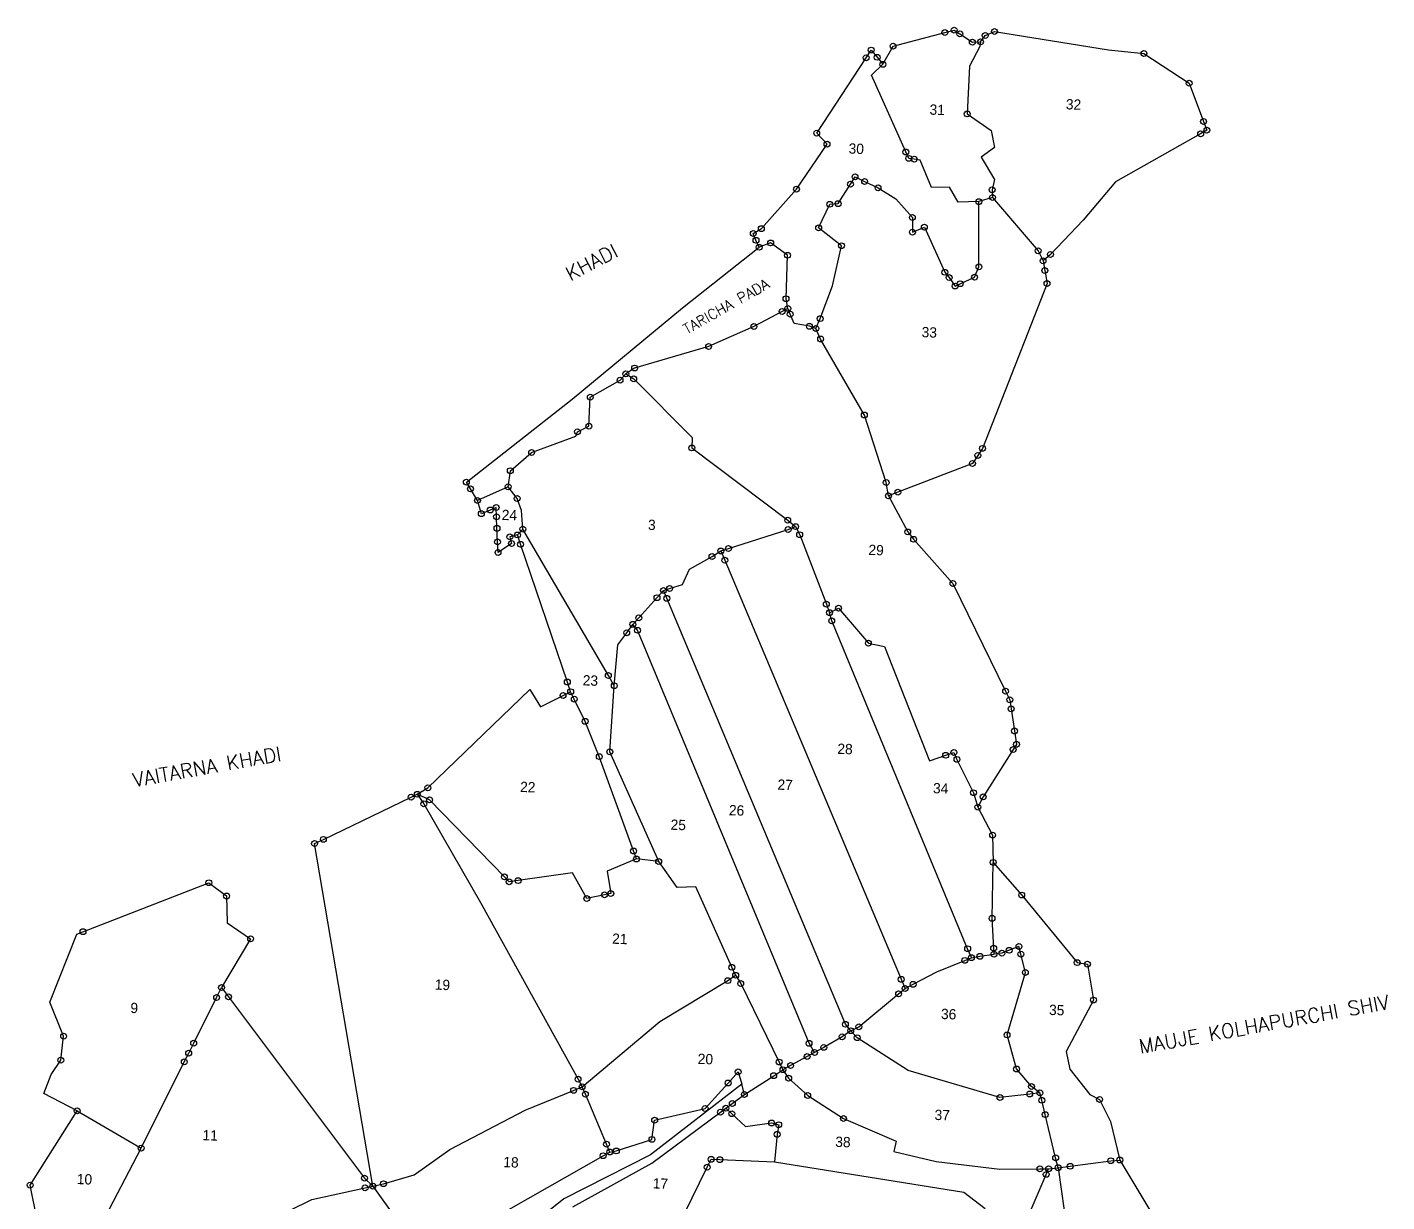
# Model space of a CAD drawing. Header units: metres. Extents: x 263896 to 265419, y 2153064 to 2155036.
# Drawn here: x 264467 to 265419, y 2154213 to 2155036 of the extents above; entities that cross this region are included whole.
import ezdxf

# ---------------------------------------------------------------- set-up
doc = ezdxf.new("R2010")
doc.units = ezdxf.units.M
doc.header["$LTSCALE"] = 0.3
for name, color, linetype in [('POLY_PARCEL', 6, 'Continuous'), ('POLY_ROAD', 30, 'Continuous'), ('SYM_STONE', 1, 'Continuous'), ('TEXT_MAPIN', 7, 'Continuous'), ('TEXT_MAPOUT', 7, 'Continuous'), ('TEXT_PARCEL', 7, 'Continuous'), ('V_BOUND_LINE', 7, 'Continuous')]:
    doc.layers.add(name, color=color, linetype=linetype)
doc.styles.get("Standard").update_dxf_attribs({"font": 'simplex.shx'})
doc.styles.add('TEXT_MAP', font='', dxfattribs={"height": 1.8})
doc.styles.get('TEXT_MAP').set_extended_font_data('Kruti Dev 050')

msp = doc.modelspace()

# ---------------------------------------------------------------- linework, layer by layer
at = {"layer": 'POLY_PARCEL'}
for p, q in [((265134.27, 2155022.3), (265127.09, 2155008.56)), ((265134.76, 2155025.5), (265134.27, 2155022.3)), ((265058.3, 2155002.11), (265066.38, 2155009.76)), ((265127.09, 2155008.56), (265125.45, 2154975.01)), ((265082.43, 2154948.37), (265058.3, 2155002.11)), ((265125.45, 2154975.01), (265142.28, 2154963.42)), ((265142.28, 2154963.42), (265144.44, 2154951.5)), ((265144.44, 2154951.5), (265135.2, 2154944.81)), ((265084.45, 2154943.87), (265082.43, 2154948.37)), ((265088.31, 2154943.32), (265084.45, 2154943.87)), ((265092.38, 2154942.73), (265088.31, 2154943.32)), ((265100.5, 2154923.59), (265092.38, 2154942.73)), ((265135.2, 2154944.81), (265144.56, 2154929.18)), ((265043.63, 2154925.8), (265046.86, 2154930.91)), ((265046.86, 2154930.91), (265053.56, 2154927.71)), ((265034.98, 2154912.17), (265043.63, 2154925.8)), ((265053.56, 2154927.71), (265062.97, 2154923.22)), ((265062.97, 2154923.22), (265075.41, 2154915.45)), ((265113.01, 2154923.79), (265100.5, 2154923.59)), ((265119.1, 2154913.23), (265113.01, 2154923.79)), ((265144.56, 2154929.18), (265142.88, 2154921.87)), ((265142.88, 2154921.87), (265143.13, 2154916.54)), ((265021.36, 2154895.17), (265029.14, 2154911.73)), ((265029.14, 2154911.73), (265034.98, 2154912.17)), ((265075.41, 2154915.45), (265087.02, 2154902.54)), ((265133.55, 2154913.57), (265119.1, 2154913.23)), ((265143.13, 2154916.54), (265133.55, 2154913.57)), ((265133.63, 2154867.9), (265133.55, 2154913.57)), ((265143.13, 2154916.54), (265175.1, 2154879.19)), ((265087.02, 2154902.54), (265087.06, 2154892.25)), ((265037.35, 2154882.7), (265021.36, 2154895.17)), ((265087.06, 2154892.25), (265095.4, 2154895.77)), ((265095.4, 2154895.77), (265109.69, 2154864.1)), ((264987.74, 2154884.64), (264979.64, 2154881.61)), ((264999.58, 2154876.02), (264987.74, 2154884.64)), ((264998.49, 2154845.6), (264999.58, 2154876.02)), ((265031.17, 2154854.71), (265037.35, 2154882.7)), ((265175.1, 2154879.19), (265178.56, 2154872.09)), ((265109.69, 2154864.1), (265112.72, 2154860.43)), ((265130.57, 2154860.69), (265133.63, 2154867.9)), ((265022.47, 2154831.64), (265031.17, 2154854.71)), ((265112.72, 2154860.43), (265116.94, 2154854.46)), ((265116.94, 2154854.46), (265120.54, 2154856.1)), ((265120.54, 2154856.1), (265130.57, 2154860.69)), ((264999.77, 2154838.79), (264998.49, 2154845.6)), ((264995.74, 2154836.63), (264976.03, 2154826.08)), ((264999.77, 2154838.79), (264995.74, 2154836.63)), ((265001.46, 2154834.72), (264999.77, 2154838.79)), ((264976.03, 2154826.08), (264944.27, 2154812.14)), ((265004.13, 2154828.29), (265001.46, 2154834.72)), ((265014.88, 2154826.26), (265004.13, 2154828.29)), ((265019.45, 2154824.77), (265014.88, 2154826.26)), ((265019.45, 2154824.77), (265022.47, 2154831.64)), ((265022.73, 2154817.37), (265019.45, 2154824.77)), ((265053.37, 2154764.14), (265022.73, 2154817.37)), ((264944.27, 2154812.14), (264892.46, 2154797.03)), ((264861.39, 2154776.69), (264882.26, 2154788.56)), ((264882.26, 2154788.56), (264886.33, 2154792.92)), ((264892.46, 2154797.03), (264886.33, 2154792.92)), ((264886.33, 2154792.92), (264891.79, 2154789.42)), ((264891.79, 2154789.42), (264932.84, 2154748.28)), ((264860.42, 2154756.34), (264861.39, 2154776.69)), ((265068.7, 2154716.85), (265053.37, 2154764.14)), ((264851.39, 2154749.41), (264852.4, 2154752.38)), ((264852.4, 2154752.38), (264860.42, 2154756.34)), ((264820.3, 2154737.91), (264851.39, 2154749.41)), ((264932.84, 2154748.28), (264932.58, 2154741.08)), ((264932.58, 2154741.08), (264999.69, 2154690.46)), ((264805.41, 2154725.11), (264820.3, 2154737.91)), ((264803.84, 2154713.88), (264805.41, 2154725.11)), ((264803.84, 2154713.88), (264782.38, 2154704.26)), ((264810.12, 2154705.71), (264803.84, 2154713.88)), ((265070.24, 2154707.52), (265068.7, 2154716.85)), ((264813.12, 2154697.19), (264810.12, 2154705.71)), ((264814.16, 2154684.23), (264813.12, 2154697.19)), ((264810.37, 2154680.13), (264814.16, 2154684.23)), ((264874.05, 2154581.67), (264814.16, 2154684.23)), ((264958.15, 2154670.58), (264999.95, 2154683.9)), ((264999.69, 2154690.46), (265005.19, 2154685.96)), ((264999.95, 2154683.9), (265005.19, 2154685.96)), ((265005.19, 2154685.96), (265008.07, 2154680.29)), ((265008.07, 2154680.29), (265026.76, 2154631.69)), ((264930.85, 2154656.23), (264946.67, 2154665.01)), ((264946.67, 2154665.01), (264952.86, 2154668.9)), ((264952.86, 2154668.9), (264958.15, 2154670.58)), ((264952.86, 2154668.9), (264955.59, 2154662.43)), ((264925.91, 2154645.42), (264930.85, 2154656.23)), ((264955.59, 2154662.43), (265079.21, 2154368.9)), ((264916.96, 2154642.58), (264925.91, 2154645.42)), ((264895.34, 2154622.03), (264908.12, 2154636.17)), ((264908.12, 2154636.17), (264912.67, 2154641.22)), ((264912.67, 2154641.22), (264916.96, 2154642.58)), ((264914.97, 2154635.75), (264912.67, 2154641.22)), ((265040.08, 2154337.41), (264914.97, 2154635.75)), ((265026.76, 2154631.69), (265029, 2154625.69)), ((265029, 2154625.69), (265035.3, 2154628.84)), ((265030.5, 2154619.99), (265029, 2154625.69)), ((265035.3, 2154628.84), (265056.2, 2154604.28)), ((264886.91, 2154611.61), (264891.26, 2154617.52)), ((264891.26, 2154617.52), (264895.34, 2154622.03)), ((264894.49, 2154613.37), (264891.26, 2154617.52)), ((265125.74, 2154390.33), (265030.5, 2154619.99)), ((264880.63, 2154603.1), (264886.91, 2154611.61)), ((265014.64, 2154324.08), (264894.49, 2154613.37)), ((264878.22, 2154574.53), (264880.63, 2154603.1)), ((265056.2, 2154604.28), (265067.54, 2154602.07)), ((265067.54, 2154602.07), (265099.05, 2154522.02)), ((264878.22, 2154574.53), (264874.05, 2154581.67)), ((264850.18, 2154565.16), (264847.65, 2154570.34)), ((264875.05, 2154528.22), (264878.22, 2154574.53)), ((264857.77, 2154549.58), (264850.18, 2154565.16)), ((264867.71, 2154524.88), (264857.77, 2154549.58)), ((264891.71, 2154458.78), (264867.71, 2154524.88)), ((264909.31, 2154451.43), (264875.05, 2154528.22)), ((265099.05, 2154522.02), (265110.35, 2154525.8)), ((265110.35, 2154525.8), (265116.09, 2154527.72)), ((265116.09, 2154527.72), (265118.24, 2154522.95)), ((265118.24, 2154522.95), (265129.83, 2154499.59)), ((264740.21, 2154498.49), (264744.85, 2154491.77)), ((264748.86, 2154494.56), (264740.21, 2154498.49)), ((264801.23, 2154440.62), (264748.86, 2154494.56)), ((265129.83, 2154499.59), (265132.87, 2154489.51)), ((264744.85, 2154491.77), (264784.48, 2154422.61)), ((264893.74, 2154453.19), (264891.71, 2154458.78)), ((264893.74, 2154453.19), (264873.16, 2154444.76)), ((264873.16, 2154444.76), (264875.73, 2154429.01)), ((264909.31, 2154451.43), (264893.74, 2154453.19)), ((264922.19, 2154433.24), (264909.31, 2154451.43)), ((265142.83, 2154411.61), (265143.65, 2154450.79)), ((264804.59, 2154437.16), (264801.23, 2154440.62)), ((264810.83, 2154438.04), (264804.59, 2154437.16)), ((264848.89, 2154443.39), (264810.83, 2154438.04)), ((264858.95, 2154425.5), (264848.89, 2154443.39)), ((264871.34, 2154428.09), (264858.95, 2154425.5)), ((264875.73, 2154429.01), (264871.34, 2154428.09)), ((264935.43, 2154433.66), (264922.19, 2154433.24)), ((264960.49, 2154377.34), (264935.43, 2154433.66)), ((264784.48, 2154422.61), (264852.82, 2154298.93)), ((265143.96, 2154390.68), (265142.83, 2154411.61)), ((265128.33, 2154384.07), (265125.74, 2154390.33)), ((265144.19, 2154386.55), (265143.96, 2154390.68)), ((265154.84, 2154389.23), (265149.7, 2154387.19)), ((265161.66, 2154391.94), (265154.84, 2154389.23)), ((265163.04, 2154386.54), (265161.66, 2154391.94)), ((265104.22, 2154374.12), (265123.75, 2154382.17)), ((265123.75, 2154382.17), (265128.34, 2154384.06)), ((265128.34, 2154384.06), (265128.33, 2154384.07)), ((265128.34, 2154384.06), (265134.32, 2154385)), ((265134.32, 2154385), (265144.19, 2154386.55)), ((265149.7, 2154387.19), (265144.19, 2154386.55)), ((265166.18, 2154373.71), (265163.04, 2154386.54)), ((264957.71, 2154367.99), (264963.23, 2154371.72)), ((264963.23, 2154371.72), (264960.49, 2154377.34)), ((264963.23, 2154371.72), (264966.78, 2154365.94)), ((265079.21, 2154368.9), (265081.92, 2154362.46)), ((265087.53, 2154365.39), (265104.22, 2154374.12)), ((265153.33, 2154329.93), (265166.18, 2154373.71)), ((264599.64, 2154356.18), (264603.12, 2154363.13)), ((264910.2, 2154339.45), (264957.71, 2154367.99)), ((264966.78, 2154365.94), (264993.71, 2154310.94)), ((265077.38, 2154358.71), (265081.92, 2154362.46)), ((265081.92, 2154362.46), (265087.53, 2154365.39)), ((264583.58, 2154324.15), (264599.64, 2154356.18)), ((265049.5, 2154335.64), (265077.38, 2154358.71)), ((264855.77, 2154293.58), (264910.2, 2154339.45)), ((265043.83, 2154332.89), (265037.81, 2154328.66)), ((265043.83, 2154332.89), (265040.08, 2154337.41)), ((265043.83, 2154332.89), (265049.5, 2154335.64)), ((265048.39, 2154327.99), (265043.83, 2154332.89)), ((264580.08, 2154317.17), (264583.58, 2154324.15)), ((265018.5, 2154317.63), (265014.64, 2154324.08)), ((265024.96, 2154321.21), (265018.5, 2154317.63)), ((265037.81, 2154328.66), (265024.96, 2154321.21)), ((265084.13, 2154305.04), (265048.39, 2154327.99)), ((265160.01, 2154306.09), (265153.33, 2154329.93)), ((264577.02, 2154311.06), (264580.08, 2154317.17)), ((265013.32, 2154314.85), (265001.72, 2154308.51)), ((265018.5, 2154317.63), (265013.32, 2154314.85)), ((264546.75, 2154250.7), (264577.02, 2154311.06)), ((264957.94, 2154296.26), (264965, 2154304.07)), ((264965, 2154304.07), (264967.55, 2154295.47)), ((264989.87, 2154301.41), (264996.34, 2154305.57)), ((264993.71, 2154310.94), (264996.34, 2154305.57)), ((265001.72, 2154308.51), (264996.34, 2154305.57)), ((264996.34, 2154305.57), (265000.34, 2154299.65)), ((265148.38, 2154286.18), (265084.13, 2154305.04)), ((265170.44, 2154293.8), (265160.01, 2154306.09)), ((264849.71, 2154291.11), (264855.77, 2154293.58)), ((264852.82, 2154298.93), (264855.77, 2154293.58)), ((264857.95, 2154288.43), (264855.77, 2154293.58)), ((264941.83, 2154278.47), (264957.94, 2154296.26)), ((264969.34, 2154288.23), (264989.87, 2154301.41)), ((265000.34, 2154299.65), (265013.68, 2154287.52)), ((265176.37, 2154289.37), (265170.44, 2154293.8)), ((264815.78, 2154277.3), (264849.71, 2154291.11)), ((264872.8, 2154253.39), (264857.95, 2154288.43)), ((265013.68, 2154287.52), (265038.78, 2154271.43)), ((265169.2, 2154288.56), (265148.38, 2154286.18)), ((265176.37, 2154289.37), (265169.2, 2154288.56)), ((265177.63, 2154284.17), (265176.37, 2154289.37)), ((265180.06, 2154274.13), (265177.63, 2154284.17)), ((264501.93, 2154276.74), (264546.75, 2154250.7)), ((264762.99, 2154249.71), (264815.78, 2154277.3)), ((264906.48, 2154270.19), (264941.83, 2154278.47)), ((264956.38, 2154278.62), (264960.55, 2154274.75)), ((264960.55, 2154274.75), (264970.2, 2154265.8)), ((265187.37, 2154243.93), (265180.06, 2154274.13)), ((264904.59, 2154256.8), (264906.48, 2154270.19)), ((264970.2, 2154265.8), (264988.4, 2154268.27)), ((264988.4, 2154268.27), (264993.38, 2154267.06)), ((264993.38, 2154267.06), (264992.29, 2154260.33)), ((265038.78, 2154271.43), (265075.56, 2154255.62)), ((264879.64, 2154248.69), (264904.59, 2154256.8)), ((264992.29, 2154260.33), (264990.35, 2154241.17)), ((265075.56, 2154255.62), (265074.07, 2154248.3)), ((264512.85, 2154185.89), (264546.75, 2154250.7)), ((264738.06, 2154232.01), (264762.99, 2154249.71)), ((264804.24, 2154207.64), (264870.37, 2154245.34)), ((264870.37, 2154245.34), (264875.1, 2154247.95)), ((264875.1, 2154247.95), (264872.8, 2154253.39)), ((264875.1, 2154247.95), (264879.64, 2154248.69)), ((265074.07, 2154248.3), (265103.66, 2154241.29)), ((264927.48, 2154204.91), (264943.32, 2154237.28)), ((264943.32, 2154237.28), (264946.04, 2154242.83)), ((264946.04, 2154242.83), (264952.15, 2154242.6)), ((264952.15, 2154242.6), (264990.35, 2154241.17)), ((264990.35, 2154241.17), (265123.03, 2154219.83)), ((265103.66, 2154241.29), (265148.16, 2154236.02)), ((265148.16, 2154236.02), (265176.36, 2154236.17)), ((265176.36, 2154236.17), (265182.47, 2154236.2)), ((265180.77, 2154232.26), (265182.47, 2154236.2)), ((265182.47, 2154236.2), (265189.06, 2154236.96)), ((265189.06, 2154236.96), (265187.37, 2154243.93)), ((265189.06, 2154236.96), (265197.57, 2154237.94)), ((265189.06, 2154236.96), (265206.22, 2154117.58)), ((265197.57, 2154237.94), (265225.95, 2154241.86)), ((265225.95, 2154241.86), (265232.27, 2154242.34)), ((264709.11, 2154224.04), (264716.49, 2154225.74)), ((264716.49, 2154225.74), (264738.06, 2154232.01)), ((265167.34, 2154201.16), (265180.77, 2154232.26)), ((264666.33, 2154214.61), (264703.65, 2154222.8)), ((264703.65, 2154222.8), (264709.11, 2154224.04)), ((264709.11, 2154224.04), (264737.42, 2154184.68)), ((265123.03, 2154219.83), (265138.08, 2154208.38)), ((264603.01, 2154183.64), (264666.33, 2154214.61))]:
    msp.add_line(p, q, dxfattribs=at)
at = {"layer": 'POLY_ROAD'}
for p, q in [((264967.55, 2154295.47), (264903.61, 2154245.95)), ((264969.34, 2154288.23), (264967.55, 2154295.47)), ((264967.55, 2154295.47), (264967.55, 2154295.47)), ((264960.89, 2154281.96), (264969.34, 2154288.23)), ((264904.55, 2154240.18), (264952.58, 2154275.8)), ((264952.58, 2154275.8), (264956.38, 2154278.62)), ((264956.38, 2154278.62), (264960.89, 2154281.96)), ((264903.61, 2154245.95), (264842.93, 2154215.2)), ((264849.24, 2154209.48), (264904.55, 2154240.18)), ((264842.93, 2154215.2), (264818.22, 2154195.42))]:
    msp.add_line(p, q, dxfattribs=at)
at = {"layer": 'SYM_STONE'}
for centre in [(265116.3, 2155033.72), (265109.73, 2155032), (265120.29, 2155031.05), (265129.02, 2155025.23), (265134.76, 2155025.5), (265138.06, 2155029.89), (265144.54, 2155032.7), (265054.61, 2155014.35), (265058.15, 2155019.75), (265062.32, 2155014.68), (265073.49, 2155022.52), (265249.22, 2155017.35), (265066.38, 2155009.76), (265280.89, 2154996.53), (265125.45, 2154975.01), (265290.96, 2154969.7), (265020.02, 2154961.58), (265288.94, 2154961.04), (265293.24, 2154963.66), (265027.22, 2154953.84), (265082.43, 2154948.37), (265084.45, 2154943.87), (265088.31, 2154943.32), (265046.86, 2154930.91), (265005.79, 2154922.31), (265043.63, 2154925.8), (265053.56, 2154927.71), (265062.97, 2154923.22), (265142.88, 2154921.87), (265029.14, 2154911.73), (265034.98, 2154912.17), (265133.55, 2154913.57), (265143.13, 2154916.54), (265087.02, 2154902.54), (264975.57, 2154891.27), (264981.23, 2154894.66), (265021.36, 2154895.17), (265087.06, 2154892.25), (265095.4, 2154895.77), (264977.47, 2154886.53), (264979.64, 2154881.61), (264987.74, 2154884.64), (265037.35, 2154882.7), (264999.58, 2154876.02), (265175.1, 2154879.19), (265178.56, 2154872.09), (265183.71, 2154876.62), (265109.69, 2154864.1), (265133.63, 2154867.9), (265179.73, 2154865.36), (265112.72, 2154860.43), (265116.94, 2154854.46), (265120.54, 2154856.1), (265130.57, 2154860.69), (265181.32, 2154856.21), (264998.49, 2154845.6), (264995.74, 2154836.63), (264999.77, 2154838.79), (265001.46, 2154834.72), (264976.03, 2154826.08), (265014.88, 2154826.26), (265019.45, 2154824.77), (265022.47, 2154831.64), (265022.73, 2154817.37), (264944.27, 2154812.14), (264892.46, 2154797.03), (264882.26, 2154788.56), (264886.33, 2154792.92), (264891.79, 2154789.42), (264861.39, 2154776.69), (265053.37, 2154764.14), (264852.4, 2154752.38), (264860.42, 2154756.34), (264820.3, 2154737.91), (264932.58, 2154741.08), (265136.1, 2154740.76), (265129.07, 2154730.21), (265132.82, 2154735.84), (264805.41, 2154725.11), (264774.59, 2154717.13), (264777.43, 2154712.43), (264803.84, 2154713.88), (265068.7, 2154716.85), (265076.84, 2154710.07), (264782.38, 2154704.26), (264810.12, 2154705.71), (265070.24, 2154707.52), (264785.1, 2154695.02), (264791.3, 2154697.6), (264795.51, 2154699.35), (264795.75, 2154692.86), (264999.69, 2154690.46), (264796.05, 2154684.77), (264814.16, 2154684.23), (264999.95, 2154683.9), (265005.19, 2154685.96), (265083.76, 2154682.25), (264796.4, 2154675.26), (264805.03, 2154678.79), (264806.24, 2154674.14), (264810.37, 2154680.13), (264812.58, 2154673.6), (265008.07, 2154680.29), (265087.88, 2154677.11), (264796.78, 2154667.84), (264946.67, 2154665.01), (264952.86, 2154668.9), (264955.59, 2154662.43), (264958.15, 2154670.58), (265115.43, 2154646.07), (264908.12, 2154636.17), (264912.67, 2154641.22), (264914.97, 2154635.75), (264916.96, 2154642.58), (265026.76, 2154631.69), (265029, 2154625.69), (265035.3, 2154628.84), (264891.26, 2154617.52), (264895.34, 2154622.03), (265030.5, 2154619.99), (264886.91, 2154611.61), (264894.49, 2154613.37), (265056.2, 2154604.28), (264845.34, 2154577.13), (264874.05, 2154581.67), (264842.33, 2154567.68), (264847.65, 2154570.34), (264878.22, 2154574.53), (265152.31, 2154570.66), (264850.18, 2154565.16), (265155.24, 2154564.67), (265156.19, 2154558.36), (264857.77, 2154549.58), (265158.53, 2154542.84), (265157.64, 2154529.85), (265159.94, 2154533.48), (264867.71, 2154524.88), (264875.05, 2154528.22), (265110.35, 2154525.8), (265116.09, 2154527.72), (265118.24, 2154522.95), (264747.66, 2154503.04), (264735.87, 2154496.42), (264740.21, 2154498.49), (264744.85, 2154491.77), (264748.86, 2154494.56), (265129.83, 2154499.59), (265136.66, 2154496.72), (265132.87, 2154489.51), (264668.28, 2154463.97), (264674.43, 2154466.92), (265143.23, 2154469.91), (264891.71, 2154458.78), (264893.74, 2154453.19), (264909.31, 2154451.43), (265143.65, 2154450.79), (264594.22, 2154436.57), (264801.23, 2154440.62), (264804.59, 2154437.16), (264810.83, 2154438.04), (264606.64, 2154427.26), (264858.95, 2154425.5), (264871.34, 2154428.09), (264875.73, 2154429.01), (265163.61, 2154427.92), (265142.83, 2154411.61), (264506.06, 2154402.26), (264623.47, 2154397.29), (265125.74, 2154390.33), (265143.96, 2154390.68), (265144.19, 2154386.55), (265149.7, 2154387.19), (265154.84, 2154389.23), (265161.66, 2154391.94), (265163.04, 2154386.54), (264960.49, 2154377.34), (265123.75, 2154382.17), (265128.34, 2154384.06), (265134.32, 2154385), (265202.47, 2154380.6), (265209.64, 2154379.51), (264957.71, 2154367.99), (264963.23, 2154371.72), (265079.21, 2154368.9), (265166.18, 2154373.71), (264603.12, 2154363.13), (264966.78, 2154365.94), (265077.38, 2154358.71), (265081.92, 2154362.46), (265087.53, 2154365.39), (264599.64, 2154356.18), (264607.96, 2154356.65), (265213.88, 2154354.39), (264492.48, 2154329.03), (265037.81, 2154328.66), (265040.08, 2154337.41), (265043.83, 2154332.89), (265049.5, 2154335.64), (265153.33, 2154329.93), (264583.58, 2154324.15), (265014.64, 2154324.08), (265024.96, 2154321.21), (265048.39, 2154327.99), (264490.49, 2154312.21), (264577.02, 2154311.06), (264580.08, 2154317.17), (264993.71, 2154310.94), (265013.32, 2154314.85), (265018.5, 2154317.63), (264965, 2154304.07), (264989.87, 2154301.41), (264996.34, 2154305.57), (265001.72, 2154308.51), (265160.01, 2154306.09), (264849.71, 2154291.11), (264852.82, 2154298.93), (264855.77, 2154293.58), (264957.94, 2154296.26), (265000.34, 2154299.65), (265170.44, 2154293.8), (264857.95, 2154288.43), (264960.89, 2154281.96), (264969.34, 2154288.23), (265013.68, 2154287.52), (265148.38, 2154286.18), (265169.2, 2154288.56), (265176.37, 2154289.37), (265177.63, 2154284.17), (265218.14, 2154284.76), (264501.93, 2154276.74), (264941.83, 2154278.47), (264952.58, 2154275.8), (264956.38, 2154278.62), (264960.55, 2154274.75), (265038.78, 2154271.43), (265180.06, 2154274.13), (264906.48, 2154270.19), (264988.4, 2154268.27), (264993.38, 2154267.06), (264872.8, 2154253.39), (264904.59, 2154256.8), (264992.29, 2154260.33), (264546.75, 2154250.7), (264870.37, 2154245.34), (264875.1, 2154247.95), (264879.64, 2154248.69), (264946.04, 2154242.83), (265187.37, 2154243.93), (264943.32, 2154237.28), (264952.15, 2154242.6), (265176.36, 2154236.17), (265182.47, 2154236.2), (265189.06, 2154236.96), (265197.57, 2154237.94), (265225.95, 2154241.86), (265232.27, 2154242.34), (264469.01, 2154224.75), (264703.26, 2154229.68), (264709.11, 2154224.04), (264716.49, 2154225.74), (265180.77, 2154232.26), (264703.65, 2154222.8)]:
    msp.add_circle(centre, 2.05, dxfattribs=at)
at = {"layer": 'V_BOUND_LINE'}
for p, q in [((265073.49, 2155022.52), (265109.73, 2155032)), ((265109.73, 2155032), (265116.3, 2155033.72)), ((265116.3, 2155033.72), (265120.29, 2155031.05)), ((265120.29, 2155031.05), (265129.02, 2155025.23)), ((265134.76, 2155025.5), (265138.06, 2155029.89)), ((265138.06, 2155029.89), (265144.54, 2155032.7)), ((265144.54, 2155032.7), (265224.36, 2155019.91)), ((265054.61, 2155014.35), (265058.15, 2155019.75)), ((265058.15, 2155019.75), (265062.32, 2155014.68)), ((265066.38, 2155009.76), (265073.49, 2155022.52)), ((265129.02, 2155025.23), (265134.76, 2155025.5)), ((265224.36, 2155019.91), (265249.22, 2155017.35)), ((265249.22, 2155017.35), (265280.89, 2154996.53)), ((265020.02, 2154961.58), (265054.61, 2155014.35)), ((265062.32, 2155014.68), (265066.38, 2155009.76)), ((265280.89, 2154996.53), (265290.96, 2154969.7)), ((265290.96, 2154969.7), (265293.24, 2154963.66)), ((265027.22, 2154953.84), (265020.02, 2154961.58)), ((265288.94, 2154961.04), (265229.21, 2154927.5)), ((265293.24, 2154963.66), (265288.94, 2154961.04)), ((265005.79, 2154922.31), (265027.22, 2154953.84)), ((264981.23, 2154894.66), (265005.79, 2154922.31)), ((265229.21, 2154927.5), (265206.76, 2154900.71)), ((264975.57, 2154891.27), (264981.23, 2154894.66)), ((265206.76, 2154900.71), (265183.71, 2154876.62)), ((264977.47, 2154886.53), (264975.57, 2154891.27)), ((264979.64, 2154881.61), (264977.47, 2154886.53)), ((264925.92, 2154839.18), (264979.64, 2154881.61)), ((265183.71, 2154876.62), (265178.56, 2154872.09)), ((265178.56, 2154872.09), (265179.73, 2154865.36)), ((265179.73, 2154865.36), (265181.32, 2154856.21)), ((265181.32, 2154856.21), (265136.1, 2154740.76)), ((264848.78, 2154775.21), (264925.92, 2154839.18)), ((264774.59, 2154717.13), (264848.78, 2154775.21)), ((265136.1, 2154740.76), (265132.82, 2154735.84)), ((265132.82, 2154735.84), (265129.07, 2154730.21)), ((265129.07, 2154730.21), (265076.84, 2154710.07)), ((264777.43, 2154712.43), (264774.59, 2154717.13)), ((264782.38, 2154704.26), (264777.43, 2154712.43)), ((264785.1, 2154695.02), (264782.38, 2154704.26)), ((265076.84, 2154710.07), (265070.24, 2154707.52)), ((265070.24, 2154707.52), (265083.76, 2154682.25)), ((264791.3, 2154697.6), (264785.1, 2154695.02)), ((264795.51, 2154699.35), (264791.3, 2154697.6)), ((264795.75, 2154692.86), (264795.51, 2154699.35)), ((264796.05, 2154684.77), (264795.75, 2154692.86)), ((264796.4, 2154675.26), (264796.05, 2154684.77)), ((264796.78, 2154667.84), (264796.4, 2154675.26)), ((264806.24, 2154674.14), (264796.78, 2154667.84)), ((264810.37, 2154680.13), (264805.03, 2154678.79)), ((264805.03, 2154678.79), (264806.24, 2154674.14)), ((264812.58, 2154673.6), (264810.37, 2154680.13)), ((264845.34, 2154577.13), (264812.58, 2154673.6)), ((265083.76, 2154682.25), (265087.88, 2154677.11)), ((265087.88, 2154677.11), (265115.43, 2154646.07)), ((265115.43, 2154646.07), (265152.31, 2154570.66)), ((264747.66, 2154503.04), (264819.16, 2154571.92)), ((264819.16, 2154571.92), (264826.48, 2154559.74)), ((264842.33, 2154567.68), (264847.65, 2154570.34)), ((264847.65, 2154570.34), (264845.34, 2154577.13)), ((265152.31, 2154570.66), (265155.24, 2154564.67)), ((264826.48, 2154559.74), (264842.33, 2154567.68)), ((265155.24, 2154564.67), (265156.19, 2154558.36)), ((265156.19, 2154558.36), (265158.53, 2154542.84)), ((265158.53, 2154542.84), (265159.94, 2154533.48)), ((265159.94, 2154533.48), (265157.64, 2154529.85)), ((265157.64, 2154529.85), (265136.66, 2154496.72)), ((264740.21, 2154498.49), (264747.66, 2154503.04)), ((264674.43, 2154466.92), (264735.87, 2154496.42)), ((264735.87, 2154496.42), (264740.21, 2154498.49)), ((265136.66, 2154496.72), (265132.87, 2154489.51)), ((265132.87, 2154489.51), (265143.23, 2154469.91)), ((264668.28, 2154463.97), (264674.43, 2154466.92)), ((264709.11, 2154224.04), (264668.28, 2154463.97)), ((265143.23, 2154469.91), (265143.65, 2154450.79)), ((265143.65, 2154450.79), (265163.61, 2154427.92)), ((264506.06, 2154402.26), (264594.22, 2154436.57)), ((264594.22, 2154436.57), (264606.64, 2154427.26)), ((264606.64, 2154427.26), (264607.07, 2154408.41)), ((265163.61, 2154427.92), (265202.47, 2154380.6)), ((264607.07, 2154408.41), (264623.47, 2154397.29)), ((264482.81, 2154352.92), (264501.73, 2154400.57)), ((264501.73, 2154400.57), (264506.06, 2154402.26)), ((264623.47, 2154397.29), (264603.12, 2154363.13)), ((265202.47, 2154380.6), (265209.64, 2154379.51)), ((265209.64, 2154379.51), (265213.88, 2154354.39)), ((264603.12, 2154363.13), (264607.97, 2154356.66)), ((264492.48, 2154329.03), (264482.81, 2154352.92)), ((264607.97, 2154356.66), (264703.26, 2154229.68)), ((265213.88, 2154354.39), (265194.68, 2154318.29)), ((264490.49, 2154312.21), (264492.48, 2154329.03)), ((264483.76, 2154302.2), (264490.49, 2154312.21)), ((265194.68, 2154318.29), (265197.29, 2154306.01)), ((264478.53, 2154288.94), (264483.76, 2154302.2)), ((265197.29, 2154306.01), (265211.34, 2154288.33)), ((264501.93, 2154276.74), (264478.53, 2154288.94)), ((265211.34, 2154288.33), (265218.14, 2154284.76)), ((265218.14, 2154284.76), (265225.85, 2154269.27)), ((264469.01, 2154224.75), (264501.93, 2154276.74)), ((265225.85, 2154269.27), (265232.27, 2154242.34)), ((265232.27, 2154242.34), (265277.72, 2154166.78)), ((264703.26, 2154229.68), (264709.11, 2154224.04)), ((264474.07, 2154200.54), (264469.01, 2154224.75))]:
    msp.add_line(p, q, dxfattribs=at)

# ---------------------------------------------------------------- texts
at = {"layer": 'TEXT_MAPIN'}
msp.add_text('TARICHA PADA', height=7.2122, rotation=29.61704, dxfattribs=at).set_placement((264929.06, 2154820.46))
at = {"layer": 'TEXT_MAPOUT'}
for s, height, rotation, p in [('KHADI', 10.017, 27.45537, (264847.38, 2154857.84)), ('VAITARNA KHADI', 10.0169, 10.19313, (264541.95, 2154503.46)), ('MAUJE KOLHAPURCHI SHIV', 10.0169, 10.19313, (265246.61, 2154316.82))]:
    msp.add_text(s, height=height, rotation=rotation, dxfattribs=at).set_placement(p)
at = {"layer": 'TEXT_PARCEL', "style": 'TEXT_MAP'}
for s, height, p in [('31', 7.212, (265098.94, 2154974.53)), ('32', 7.212, (265194.42, 2154978.26)), ('30', 7.212, (265042.23, 2154947.25)), ('33', 7.212, (265093.39, 2154818.66)), ('24', 7.212, (264799.26, 2154690.64)), ('3', 7.21, (264901.71, 2154683.71)), ('29', 7.212, (265056.15, 2154666.15)), ('23', 7.212, (264856, 2154574.8)), ('28', 7.212, (265034.36, 2154526.86)), ('22', 7.212, (264812.15, 2154500.13)), ('27', 7.212, (264992.42, 2154501.72)), ('34', 7.212, (265101.38, 2154499.24)), ('26', 7.212, (264958.39, 2154483.87)), ('25', 7.212, (264917.55, 2154473.67)), ('21', 7.212, (264876.61, 2154393.84)), ('19', 7.212, (264752.35, 2154361.67)), ('9', 7.21, (264539.16, 2154345.35)), ('35', 7.212, (265182.62, 2154343.96)), ('36', 7.212, (265106.95, 2154341.12)), ('20', 7.212, (264936.55, 2154309.66)), ('37', 7.212, (265102.45, 2154270.42)), ('11', 7.212, (264589.69, 2154256.27)), ('38', 7.212, (265032.9, 2154251.57)), ('18', 7.212, (264800.38, 2154237.37)), ('10', 7.212, (264501.6, 2154225.51)), ('17', 7.212, (264905.07, 2154222.46))]:
    msp.add_text(s, height=height, rotation=357.9394, dxfattribs=at).set_placement(p)

doc.saveas('drawing.dxf')
